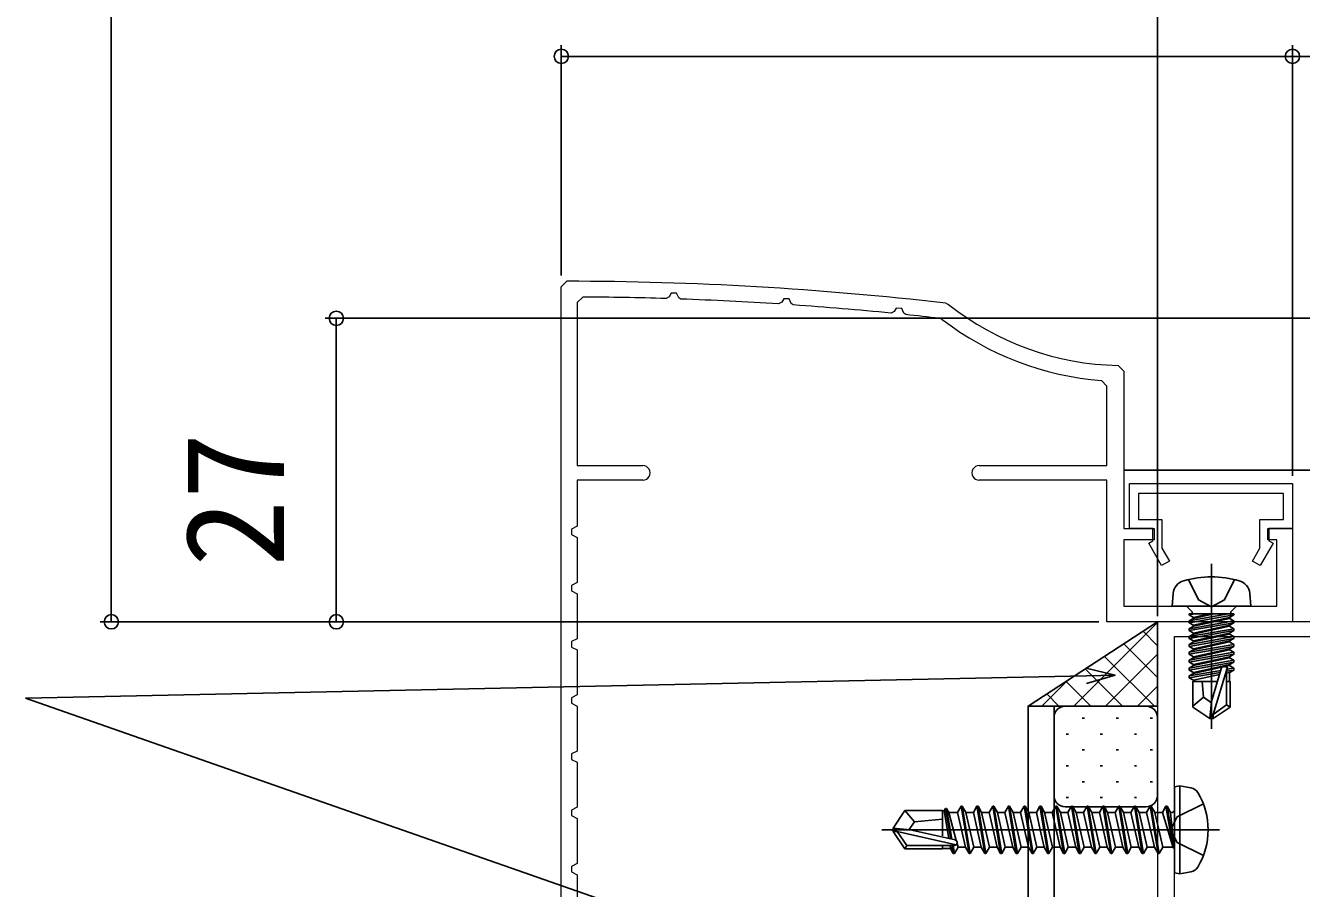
# Model space of a CAD drawing. Units: millimetres, scale not verified. Extents: x -525 to 525, y -803 to 799.
# Drawn here: x -385.5 to -272.1, y -447.6 to -370.8 of the extents above; entities that cross this region are included whole.
import ezdxf
from ezdxf.enums import TextEntityAlignment as Align

# ---------------------------------------------------------------- set-up
doc = ezdxf.new("R2010")
doc.units = ezdxf.units.MM
doc.header["$LTSCALE"] = 4
doc.layers.add('0-2_YKK_11', color=7, linetype='Continuous', lineweight=18)
for name, color, linetype in [('0-4_YKK_12', 2, 'Continuous'), ('0-5_YKK_13', 4, 'Continuous'), ('0-6_YKK_D', 6, 'Continuous'), ('0-8_YSS_K', 3, 'Continuous')]:
    doc.layers.add(name, color=color, linetype=linetype)
doc.styles.add('ＭＳ ゴシック', font='')
doc.styles.get('ＭＳ ゴシック').set_extended_font_data('MS Gothic')

msp = doc.modelspace()

# ---------------------------------------------------------------- linework, layer by layer
at = {"layer": '0-2_YKK_11', "color": 30}
for p, q in [((-303.722, -395.497), (-303.468, -395.602)), ((-304.026, -396.944), (-304.275, -396.843))]:
    msp.add_line(p, q, dxfattribs=at)
at = {"layer": '0-2_YKK_11', "color": 211}
msp.add_line((-255.894, -423.844), (-284.894, -423.844), dxfattribs=at)
at = {"layer": '0-2_YKK_11', "color": 30}
for points in [[(-337.896, -470.844), (-337.896, -394.044), (-337.395, -393.544)], [(-327.275, -395.133), (-327.449, -395.019), (-327.642, -394.617), (-328.132, -394.605), (-328.308, -394.932), (-328.581, -395.089)], [(-335.993, -394.95), (-336.496, -395.45), (-336.496, -409.944), (-330.646, -409.944)], [(-317.277, -395.657), (-317.445, -395.539), (-317.633, -395.125), (-318.122, -395.102), (-318.303, -395.419), (-318.583, -395.569)], [(-307.279, -396.518), (-307.442, -396.397), (-307.624, -395.971), (-308.111, -395.936), (-308.298, -396.243), (-308.584, -396.386)], [(-288.386, -401.039), (-287.896, -401.539), (-287.896, -415.544), (-285.196, -415.544), (-285.196, -416.544), (-287.896, -416.544), (-287.896, -422.444), (-274.296, -422.444), (-274.296, -416.544), (-275.096, -416.544), (-275.096, -415.544), (-272.896, -415.544), (-272.896, -423.844), (-289.396, -423.844), (-289.396, -411.244), (-300.746, -411.244)], [(-300.746, -409.944), (-289.396, -409.944), (-289.396, -402.869), (-289.859, -402.371)], [(-330.646, -411.244), (-336.496, -411.244), (-336.496, -415.344), (-336.996, -415.599), (-336.996, -416.089), (-336.496, -416.344), (-336.496, -420.344), (-336.996, -420.599), (-336.996, -421.089), (-336.496, -421.344), (-336.496, -425.344), (-336.996, -425.599), (-336.996, -426.089), (-336.496, -426.344), (-336.496, -430.344), (-336.996, -430.599), (-336.996, -431.089), (-336.496, -431.344), (-336.496, -435.344), (-336.996, -435.599), (-336.996, -436.089), (-336.496, -436.344), (-336.496, -440.344), (-336.996, -440.599), (-336.996, -441.089), (-336.496, -441.344), (-336.496, -445.344), (-336.996, -445.599), (-336.996, -446.089), (-336.496, -446.344), (-336.496, -450.344)]]:
    msp.add_lwpolyline(points, dxfattribs=at)
msp.add_lwpolyline([(-287.396, -411.544), (-272.896, -411.544), (-272.896, -415.544), (-274.996, -415.544), (-274.996, -416.644), (-274.623, -416.859), (-275.769, -418.844), (-276.462, -418.444), (-275.796, -417.291), (-275.796, -414.744), (-273.696, -414.744), (-273.696, -412.444), (-286.596, -412.444), (-286.596, -414.744), (-284.496, -414.744), (-284.496, -417.291), (-283.831, -418.444), (-284.524, -418.844), (-285.669, -416.859), (-285.296, -416.644), (-285.296, -415.544), (-287.396, -415.544)], close=True, dxfattribs=at)
at = {"layer": '0-2_YKK_11', "color": 211}
for points in [[(-284.894, -423.844), (-284.894, -499.144), (-284.844, -499.276), (-284.794, -499.408), (-284.794, -528.779), (-284.844, -528.912), (-284.894, -529.044), (-284.894, -530.844), (-283.394, -530.844), (-283.394, -496.344), (-270.194, -496.344), (-269.894, -496.044)], [(-283.394, -477.144), (-283.394, -425.144), (-255.994, -425.144), (-255.994, -460.144), (-258.794, -460.144)]]:
    msp.add_lwpolyline(points, dxfattribs=at)
at = {"layer": '0-2_YKK_11', "color": 30}
for centre, radius, start, end in [((-337.896, -693.544), 300, 83.45903, 89.90435), ((-337.896, -693.547), 298.603, 88.21238, 89.6348), ((-337.897, -693.549), 298.605, 86.29155, 87.96161), ((-337.896, -693.544), 298.6, 84.36645, 86.04041), ((-287.896, -376.044), 25, 231.47489, 268.87648), ((-337.895, -693.531), 298.587, 83.53493, 84.11477), ((-287.896, -376.044), 26.4, 232.34107, 265.73615), ((-330.646, -410.594), 0.65, 269.99999, 90.00001), ((-300.746, -410.594), 0.65, 89.99999, 270.00001)]:
    msp.add_arc(centre, radius, start, end, dxfattribs=at)
at = {"layer": '0-4_YKK_12'}
msp.add_line((-256.577, -410.344), (-287.896, -410.344), dxfattribs=at)
at = {"layer": '0-5_YKK_13'}
for p, q in [((-280.096, -418.69), (-280.096, -433.374)), ((-283.498, -421.324), (-283.596, -422.444)), ((-278.117, -423.144), (-282.075, -423.144)), ((-281.582, -423.144), (-282.075, -423.231)), ((-281.696, -423.538), (-281.696, -423.45)), ((-278.496, -423.538), (-278.496, -423.45)), ((-278.496, -424.238), (-278.496, -424.15)), ((-278.117, -423.144), (-278.117, -423.231)), ((-278.117, -423.757), (-278.117, -423.931)), ((-282.075, -424.457), (-282.075, -424.631)), ((-278.496, -424.938), (-278.496, -424.85)), ((-278.117, -425.157), (-278.117, -425.331)), ((-278.117, -425.857), (-282.075, -426.557)), ((-278.496, -425.638), (-278.496, -425.55)), ((-278.496, -426.338), (-278.496, -426.25)), ((-278.117, -426.557), (-282.075, -427.257)), ((-278.117, -427.257), (-282.075, -427.957)), ((-278.496, -427.038), (-278.496, -426.95)), ((-279.273, -428.161), (-282.075, -428.657)), ((-279.328, -428.345), (-282.075, -428.831)), ((-279.387, -428.545), (-281.696, -429.05)), ((-278.496, -427.738), (-278.496, -427.65)), ((-278.496, -429.144), (-278.496, -428.35)), ((-281.746, -431.356), (-280.796, -430.544)), ((-281.746, -431.432), (-280.246, -432.444)), ((-279.946, -432.082), (-279.946, -432.444)), ((-278.746, -431.239), (-278.446, -431.432)), ((-282.894, -438.432), (-283.394, -438.52)), ((-283.394, -446.168), (-283.394, -438.52)), ((-282.894, -438.432), (-281.919, -438.604)), ((-282.894, -446.256), (-282.894, -438.432)), ((-280.814, -440.044), (-283.131, -441.199)), ((-307.348, -440.644), (-308.394, -442.194)), ((-303.994, -440.644), (-307.348, -440.644)), ((-306.494, -441.644), (-307.348, -440.644)), ((-303.994, -442.888), (-303.994, -440.644)), ((-303.871, -440.664), (-303.994, -440.664)), ((-303.744, -440.444), (-303.871, -440.664)), ((-303.442, -443.127), (-303.871, -440.664)), ((-303.267, -443.167), (-303.744, -440.444)), ((-303.644, -440.444), (-303.744, -440.444)), ((-303.163, -443.191), (-303.644, -440.444)), ((-303.644, -440.444), (-303.441, -440.794)), ((-302.78, -443.307), (-303.441, -440.794)), ((-302.661, -440.794), (-303.441, -440.794)), ((-301.961, -443.894), (-302.661, -440.794)), ((-302.244, -440.244), (-302.344, -440.244)), ((-302.244, -440.244), (-301.544, -444.444)), ((-302.244, -440.244), (-301.926, -440.794)), ((-301.226, -443.894), (-301.926, -440.794)), ((-301.261, -440.794), (-301.926, -440.794)), ((-300.561, -443.894), (-301.261, -440.794)), ((-300.844, -440.244), (-300.944, -440.244)), ((-300.844, -440.244), (-300.144, -444.444)), ((-300.844, -440.244), (-300.526, -440.794)), ((-299.826, -443.894), (-300.526, -440.794)), ((-299.861, -440.794), (-300.526, -440.794)), ((-299.544, -440.244), (-299.861, -440.794)), ((-299.161, -443.894), (-299.861, -440.794)), ((-298.844, -444.444), (-299.544, -440.244)), ((-299.444, -440.244), (-299.544, -440.244)), ((-299.444, -440.244), (-298.744, -444.444)), ((-299.444, -440.244), (-299.126, -440.794)), ((-298.461, -440.794), (-299.126, -440.794)), ((-297.761, -443.894), (-298.461, -440.794)), ((-298.044, -440.244), (-298.144, -440.244)), ((-298.044, -440.244), (-297.344, -444.444)), ((-298.044, -440.244), (-297.726, -440.794)), ((-297.061, -440.794), (-297.726, -440.794)), ((-296.744, -440.244), (-297.061, -440.794)), ((-296.361, -443.894), (-297.061, -440.794)), ((-296.644, -440.244), (-296.744, -440.244)), ((-296.644, -440.244), (-295.944, -444.444)), ((-296.644, -440.244), (-296.326, -440.794)), ((-295.626, -443.894), (-296.326, -440.794)), ((-295.344, -440.244), (-295.661, -440.794)), ((-295.244, -440.244), (-295.344, -440.244)), ((-295.244, -440.244), (-294.544, -444.444)), ((-295.244, -440.244), (-294.926, -440.794)), ((-294.226, -443.894), (-294.926, -440.794)), ((-293.944, -440.244), (-294.261, -440.794)), ((-293.244, -444.444), (-293.944, -440.244)), ((-293.844, -440.244), (-293.944, -440.244)), ((-293.844, -440.244), (-293.144, -444.444)), ((-293.844, -440.244), (-293.526, -440.794)), ((-292.826, -443.894), (-293.526, -440.794)), ((-292.544, -440.244), (-292.861, -440.794)), ((-291.844, -444.444), (-292.544, -440.244)), ((-292.444, -440.244), (-292.544, -440.244)), ((-292.444, -440.244), (-291.744, -444.444)), ((-292.444, -440.244), (-292.126, -440.794)), ((-291.461, -440.794), (-292.126, -440.794)), ((-291.426, -443.894), (-292.126, -440.794)), ((-291.144, -440.244), (-291.461, -440.794)), ((-291.111, -442.344), (-291.461, -440.794)), ((-290.444, -444.444), (-291.144, -440.244)), ((-291.044, -440.244), (-291.144, -440.244)), ((-291.044, -440.244), (-290.344, -444.444)), ((-291.044, -440.244), (-290.726, -440.794)), ((-290.026, -443.894), (-290.726, -440.794)), ((-290.061, -440.794), (-290.726, -440.794)), ((-289.744, -440.244), (-290.061, -440.794)), ((-289.044, -444.444), (-289.744, -440.244)), ((-289.644, -440.244), (-289.744, -440.244)), ((-289.644, -440.244), (-288.944, -444.444)), ((-289.644, -440.244), (-289.326, -440.794)), ((-288.626, -443.894), (-289.326, -440.794)), ((-288.661, -440.794), (-289.326, -440.794)), ((-288.344, -440.244), (-288.661, -440.794)), ((-287.644, -444.444), (-288.344, -440.244)), ((-288.244, -440.244), (-288.344, -440.244)), ((-288.244, -440.244), (-287.544, -444.444)), ((-288.244, -440.244), (-287.926, -440.794)), ((-287.226, -443.894), (-287.926, -440.794)), ((-287.261, -440.794), (-287.926, -440.794)), ((-286.944, -440.244), (-287.261, -440.794)), ((-286.244, -444.444), (-286.944, -440.244)), ((-286.844, -440.244), (-286.944, -440.244)), ((-286.844, -440.244), (-286.144, -444.444)), ((-286.844, -440.244), (-286.526, -440.794)), ((-285.826, -443.894), (-286.526, -440.794)), ((-285.861, -440.794), (-286.526, -440.794)), ((-285.544, -440.244), (-285.861, -440.794)), ((-285.161, -443.894), (-285.861, -440.794)), ((-284.844, -444.444), (-285.544, -440.244)), ((-285.444, -440.244), (-285.544, -440.244)), ((-285.444, -440.244), (-285.126, -440.794)), ((-285.444, -440.244), (-284.744, -444.444)), ((-284.426, -443.894), (-285.126, -440.794)), ((-284.461, -440.794), (-285.126, -440.794)), ((-284.144, -440.244), (-284.461, -440.794)), ((-284.461, -440.794), (-283.544, -443.844)), ((-284.044, -440.244), (-284.144, -440.244)), ((-284.044, -440.244), (-284.144, -440.244)), ((-283.544, -443.844), (-284.144, -440.244)), ((-284.044, -440.244), (-283.726, -440.794)), ((-284.044, -440.244), (-283.444, -443.844)), ((-283.131, -441.199), (-283.739, -442.344)), ((-283.594, -440.794), (-283.726, -440.794)), ((-283.444, -443.844), (-283.726, -440.794)), ((-279.394, -442.344), (-309.394, -442.344)), ((-308.394, -442.194), (-308.394, -442.494)), ((-306.887, -442.344), (-308.394, -442.194)), ((-306.887, -442.344), (-308.394, -442.344)), ((-306.995, -442.344), (-306.494, -441.644)), ((-302.887, -443.253), (-306.887, -442.344)), ((-306.494, -441.644), (-303.994, -441.394)), ((-294.961, -443.894), (-295.311, -442.344)), ((-293.561, -443.894), (-293.911, -442.344)), ((-283.131, -443.489), (-283.739, -442.344)), ((-308.032, -442.494), (-308.394, -442.494)), ((-307.348, -444.044), (-308.394, -442.494)), ((-307.189, -443.744), (-308.032, -442.494)), ((-302.784, -443.687), (-308.032, -442.494)), ((-280.814, -444.644), (-283.131, -443.489)), ((-307.348, -444.044), (-307.189, -443.744)), ((-303.994, -444.044), (-307.348, -444.044)), ((-302.942, -443.744), (-307.189, -443.744)), ((-303.994, -444.044), (-303.994, -443.744)), ((-303.286, -444.024), (-303.994, -444.024)), ((-303.286, -444.024), (-303.335, -443.744)), ((-303.044, -444.444), (-303.166, -443.744)), ((-302.944, -444.444), (-303.066, -443.744)), ((-302.944, -444.444), (-302.626, -443.894)), ((-302.626, -443.894), (-302.708, -443.58)), ((-301.961, -443.894), (-302.626, -443.894)), ((-301.644, -444.444), (-301.961, -443.894)), ((-301.544, -444.444), (-301.644, -444.444)), ((-301.544, -444.444), (-301.226, -443.894)), ((-300.561, -443.894), (-301.226, -443.894)), ((-300.244, -444.444), (-300.561, -443.894)), ((-300.144, -444.444), (-300.244, -444.444)), ((-300.144, -444.444), (-299.826, -443.894)), ((-299.161, -443.894), (-299.826, -443.894)), ((-298.844, -444.444), (-299.161, -443.894)), ((-298.744, -444.444), (-298.844, -444.444)), ((-298.744, -444.444), (-298.426, -443.894)), ((-297.444, -444.444), (-297.761, -443.894)), ((-297.344, -444.444), (-297.444, -444.444)), ((-297.344, -444.444), (-297.026, -443.894)), ((-296.044, -444.444), (-296.361, -443.894)), ((-295.944, -444.444), (-295.626, -443.894)), ((-294.961, -443.894), (-295.626, -443.894)), ((-294.644, -444.444), (-294.961, -443.894)), ((-294.544, -444.444), (-294.226, -443.894)), ((-293.561, -443.894), (-294.226, -443.894)), ((-293.244, -444.444), (-293.561, -443.894)), ((-293.144, -444.444), (-293.244, -444.444)), ((-293.144, -444.444), (-292.826, -443.894)), ((-292.161, -443.894), (-292.826, -443.894)), ((-291.744, -444.444), (-291.844, -444.444)), ((-291.744, -444.444), (-291.426, -443.894)), ((-290.761, -443.894), (-291.426, -443.894)), ((-290.344, -444.444), (-290.444, -444.444)), ((-290.344, -444.444), (-290.026, -443.894)), ((-289.361, -443.894), (-290.026, -443.894)), ((-288.944, -444.444), (-289.044, -444.444)), ((-288.944, -444.444), (-288.626, -443.894)), ((-287.961, -443.894), (-288.626, -443.894)), ((-287.544, -444.444), (-287.644, -444.444)), ((-287.544, -444.444), (-287.226, -443.894)), ((-286.561, -443.894), (-287.226, -443.894)), ((-286.144, -444.444), (-286.244, -444.444)), ((-286.144, -444.444), (-285.826, -443.894)), ((-285.161, -443.894), (-285.826, -443.894)), ((-284.844, -444.444), (-285.161, -443.894)), ((-284.744, -444.444), (-284.844, -444.444)), ((-284.744, -444.444), (-284.426, -443.894)), ((-283.594, -443.894), (-284.426, -443.894)), ((-283.444, -443.844), (-283.544, -443.844)), ((-282.894, -446.256), (-283.394, -446.168)), ((-282.894, -446.256), (-281.919, -446.084))]:
    msp.add_line(p, q, dxfattribs=at)
for points in [[(-282.146, -420.08), (-281.241, -421.896), (-280.096, -422.504), (-278.951, -421.896), (-278.046, -420.08)], [(-283.596, -422.444), (-276.596, -422.444), (-276.694, -421.324)], [(-281.826, -423.144), (-281.826, -422.944), (-282.326, -422.444)], [(-278.366, -423.144), (-278.366, -422.944), (-277.866, -422.444)], [(-282.075, -423.144), (-282.075, -423.231), (-281.696, -423.45), (-280.297, -423.144)], [(-278.611, -423.144), (-282.075, -423.757), (-282.075, -423.931)], [(-279.896, -423.144), (-281.696, -423.538), (-282.075, -423.757)], [(-281.696, -424.238), (-281.696, -424.15), (-282.075, -423.931), (-278.117, -423.231), (-278.496, -423.45), (-281.696, -424.15)], [(-281.696, -424.938), (-281.696, -424.85), (-282.075, -424.631), (-278.117, -423.931), (-278.496, -424.15), (-281.696, -424.85)], [(-282.075, -425.857), (-281.696, -425.638), (-281.696, -425.55), (-282.075, -425.331), (-282.075, -425.157), (-278.117, -424.457), (-278.496, -424.238), (-281.696, -424.938), (-282.075, -425.157)], [(-282.075, -425.331), (-278.117, -424.631), (-278.117, -424.457)], [(-281.696, -429.138), (-281.696, -429.05), (-282.075, -428.831), (-282.075, -428.657), (-281.696, -428.438), (-281.696, -428.35), (-282.075, -428.131), (-282.075, -427.957), (-281.696, -427.738), (-281.696, -427.65), (-282.075, -427.431), (-282.075, -427.257), (-281.696, -427.038), (-281.696, -426.95), (-282.075, -426.731), (-282.075, -426.557), (-281.696, -426.338), (-281.696, -426.25), (-282.075, -426.031), (-282.075, -425.857), (-278.117, -425.157), (-278.496, -424.938), (-281.696, -425.638)], [(-282.075, -426.031), (-278.117, -425.331), (-278.496, -425.55), (-281.696, -426.25)], [(-278.117, -424.631), (-278.496, -424.85), (-281.696, -425.55)], [(-282.075, -426.731), (-278.117, -426.031), (-278.117, -425.857)], [(-278.117, -425.857), (-278.496, -425.638), (-281.696, -426.338)], [(-278.117, -426.031), (-278.496, -426.25), (-281.696, -426.95)], [(-278.117, -426.557), (-278.496, -426.338), (-281.696, -427.038)], [(-282.075, -427.431), (-278.117, -426.731), (-278.117, -426.557)], [(-282.075, -428.131), (-278.117, -427.431), (-278.117, -427.257)], [(-278.117, -426.731), (-278.496, -426.95), (-281.696, -427.65)], [(-278.117, -427.257), (-278.496, -427.038), (-281.696, -427.738)], [(-278.117, -427.431), (-278.496, -427.65), (-281.696, -428.35)], [(-278.117, -427.957), (-278.496, -427.738), (-281.696, -428.438)], [(-278.746, -429.144), (-278.446, -429.144), (-278.446, -431.432), (-279.946, -432.444), (-280.246, -432.444), (-280.096, -430.938), (-279.174, -427.824), (-278.682, -427.879), (-279.946, -432.082), (-278.746, -431.239), (-278.746, -428.092)], [(-278.747, -428.068), (-278.117, -427.957), (-278.117, -428.131)], [(-278.746, -428.405), (-278.496, -428.35), (-278.117, -428.131), (-278.746, -428.242)], [(-279.565, -429.144), (-281.746, -429.144), (-281.746, -431.432)], [(-280.936, -429.144), (-280.796, -430.544), (-280.096, -431.045)], [(-301.644, -444.444), (-302.344, -440.244), (-302.661, -440.794)], [(-300.244, -444.444), (-300.944, -440.244), (-301.261, -440.794)], [(-297.761, -443.894), (-298.426, -443.894), (-299.126, -440.794)], [(-297.444, -444.444), (-298.144, -440.244), (-298.461, -440.794)], [(-296.361, -443.894), (-297.026, -443.894), (-297.726, -440.794)], [(-295.944, -444.444), (-296.044, -444.444), (-296.744, -440.244)], [(-295.311, -442.344), (-295.661, -440.794), (-296.326, -440.794)], [(-294.544, -444.444), (-294.644, -444.444), (-295.344, -440.244)], [(-293.911, -442.344), (-294.261, -440.794), (-294.926, -440.794)], [(-292.511, -442.344), (-292.861, -440.794), (-293.526, -440.794)], [(-289.044, -444.444), (-289.361, -443.894), (-290.061, -440.794)], [(-287.644, -444.444), (-287.961, -443.894), (-288.661, -440.794)], [(-286.244, -444.444), (-286.561, -443.894), (-287.261, -440.794)], [(-291.844, -444.444), (-292.161, -443.894), (-292.511, -442.344)], [(-290.444, -444.444), (-290.761, -443.894), (-291.111, -442.344)], [(-302.944, -444.444), (-303.044, -444.444), (-303.286, -444.024)]]:
    msp.add_lwpolyline(points, dxfattribs=at)
for points in [[(-278.117, -423.757), (-282.075, -424.457), (-281.696, -424.238), (-278.496, -423.538)], [(-294.094, -431.344), (-296.394, -431.344), (-296.394, -503.344), (-294.094, -503.344)]]:
    msp.add_lwpolyline(points, close=True, dxfattribs=at)
for centre, radius, start, end in [((-282.203, -421.438), 1.3, 105.88086, 175.00003), ((-280.096, -428.844), 9, 74.11918, 105.88086), ((-277.989, -421.438), 1.3, 5.00001, 74.11918), ((-282.075, -439.49), 0.9, 30.63591, 80), ((-286.894, -442.344), 6.5, 329.36409, 30.63591), ((-283.594, -440.594), 0.2, 270, 0), ((-302.942, -443.496), 0.248, 270, 77.19096), ((-283.594, -444.094), 0.2, 0, 90), ((-282.075, -445.198), 0.9, 280, 329.36409)]:
    msp.add_arc(centre, radius, start, end, dxfattribs=at)
at = {"layer": '0-6_YKK_D'}
for p, q in [((-377.896, -144.396), (-377.896, -423.844)), ((-284.894, -423.344), (-284.894, -315.344)), ((-337.896, -393.044), (-337.896, -372.544)), ((-272.896, -410.844), (-272.896, -372.544)), ((-272.896, -410.844), (-272.896, -372.544)), ((-337.896, -373.544), (-272.896, -373.544)), ((-272.896, -373.544), (-254.894, -373.544)), ((-233.392, -396.842), (-358.896, -396.842)), ((-357.896, -423.844), (-357.896, -396.842)), ((-290.096, -423.844), (-378.896, -423.844)), ((-290.096, -423.844), (-358.896, -423.844))]:
    msp.add_line(p, q, dxfattribs=at)
for points in [[(-288.668, -428.583), (-291.218, -428.637), (-385.524, -430.631)], [(-291.232, -427.953), (-288.668, -428.583), (-291.203, -429.32)], [(-298.767, -461.022), (-301.174, -460.178), (-385.524, -430.631)]]:
    msp.add_lwpolyline(points, dxfattribs=at)
for centre in [(-337.896, -373.544), (-272.896, -373.544), (-272.896, -373.544), (-357.896, -396.842), (-377.896, -423.844), (-357.896, -423.844)]:
    msp.add_circle(centre, 0.637, dxfattribs=at)
at = {"layer": '0-8_YSS_K'}
for p, q in [((-292.334, -431.344), (-284.894, -423.904)), ((-284.894, -423.844), (-284.894, -431.344)), ((-284.894, -425.969), (-286.18, -424.683)), ((-284.894, -428.797), (-287.892, -425.799)), ((-285.175, -431.344), (-289.603, -426.916)), ((-289.505, -431.344), (-284.894, -426.732)), ((-288.004, -431.344), (-291.315, -428.032)), ((-295.162, -431.344), (-292.853, -429.035)), ((-290.832, -431.344), (-293.027, -429.148)), ((-286.677, -431.344), (-284.894, -429.561)), ((-293.66, -431.344), (-294.739, -430.265)), ((-293.094, -431.344), (-285.894, -431.344)), ((-294.094, -439.294), (-294.094, -432.344)), ((-291.592, -432.412), (-291.392, -432.412)), ((-288.562, -432.412), (-288.362, -432.412)), ((-285.532, -432.412), (-285.332, -432.412)), ((-284.894, -432.344), (-284.894, -439.294)), ((-293.007, -433.827), (-292.807, -433.827)), ((-289.977, -433.827), (-289.777, -433.827)), ((-286.947, -433.827), (-286.747, -433.827)), ((-291.592, -435.242), (-291.392, -435.242)), ((-288.562, -435.242), (-288.362, -435.242)), ((-285.532, -435.242), (-285.332, -435.242)), ((-293.007, -436.657), (-292.807, -436.657)), ((-289.977, -436.657), (-289.777, -436.657)), ((-286.947, -436.657), (-286.747, -436.657)), ((-291.592, -438.072), (-291.392, -438.072)), ((-288.562, -438.072), (-288.362, -438.072)), ((-285.532, -438.072), (-285.332, -438.072)), ((-293.007, -439.487), (-292.807, -439.487)), ((-289.977, -439.487), (-289.777, -439.487)), ((-286.947, -439.487), (-286.747, -439.487)), ((-285.894, -440.294), (-293.094, -440.294))]:
    msp.add_line(p, q, dxfattribs=at)
msp.add_lwpolyline([(-284.894, -423.844), (-296.394, -431.344), (-284.894, -431.344)], dxfattribs=at)
for centre, start, end in [((-293.094, -432.344), 90, 180), ((-285.894, -432.344), 360, 90), ((-293.094, -439.294), 180, 270), ((-285.894, -439.294), 270, 360)]:
    msp.add_arc(centre, 1, start, end, dxfattribs=at)

# ---------------------------------------------------------------- texts
at = {"layer": '0-6_YKK_D', "style": 'ＭＳ ゴシック'}
msp.add_text('27', height=8.798, rotation=90, dxfattribs=at).set_placement((-359.896, -418.968), align=Align.BOTTOM_LEFT)

doc.saveas('drawing.dxf')
